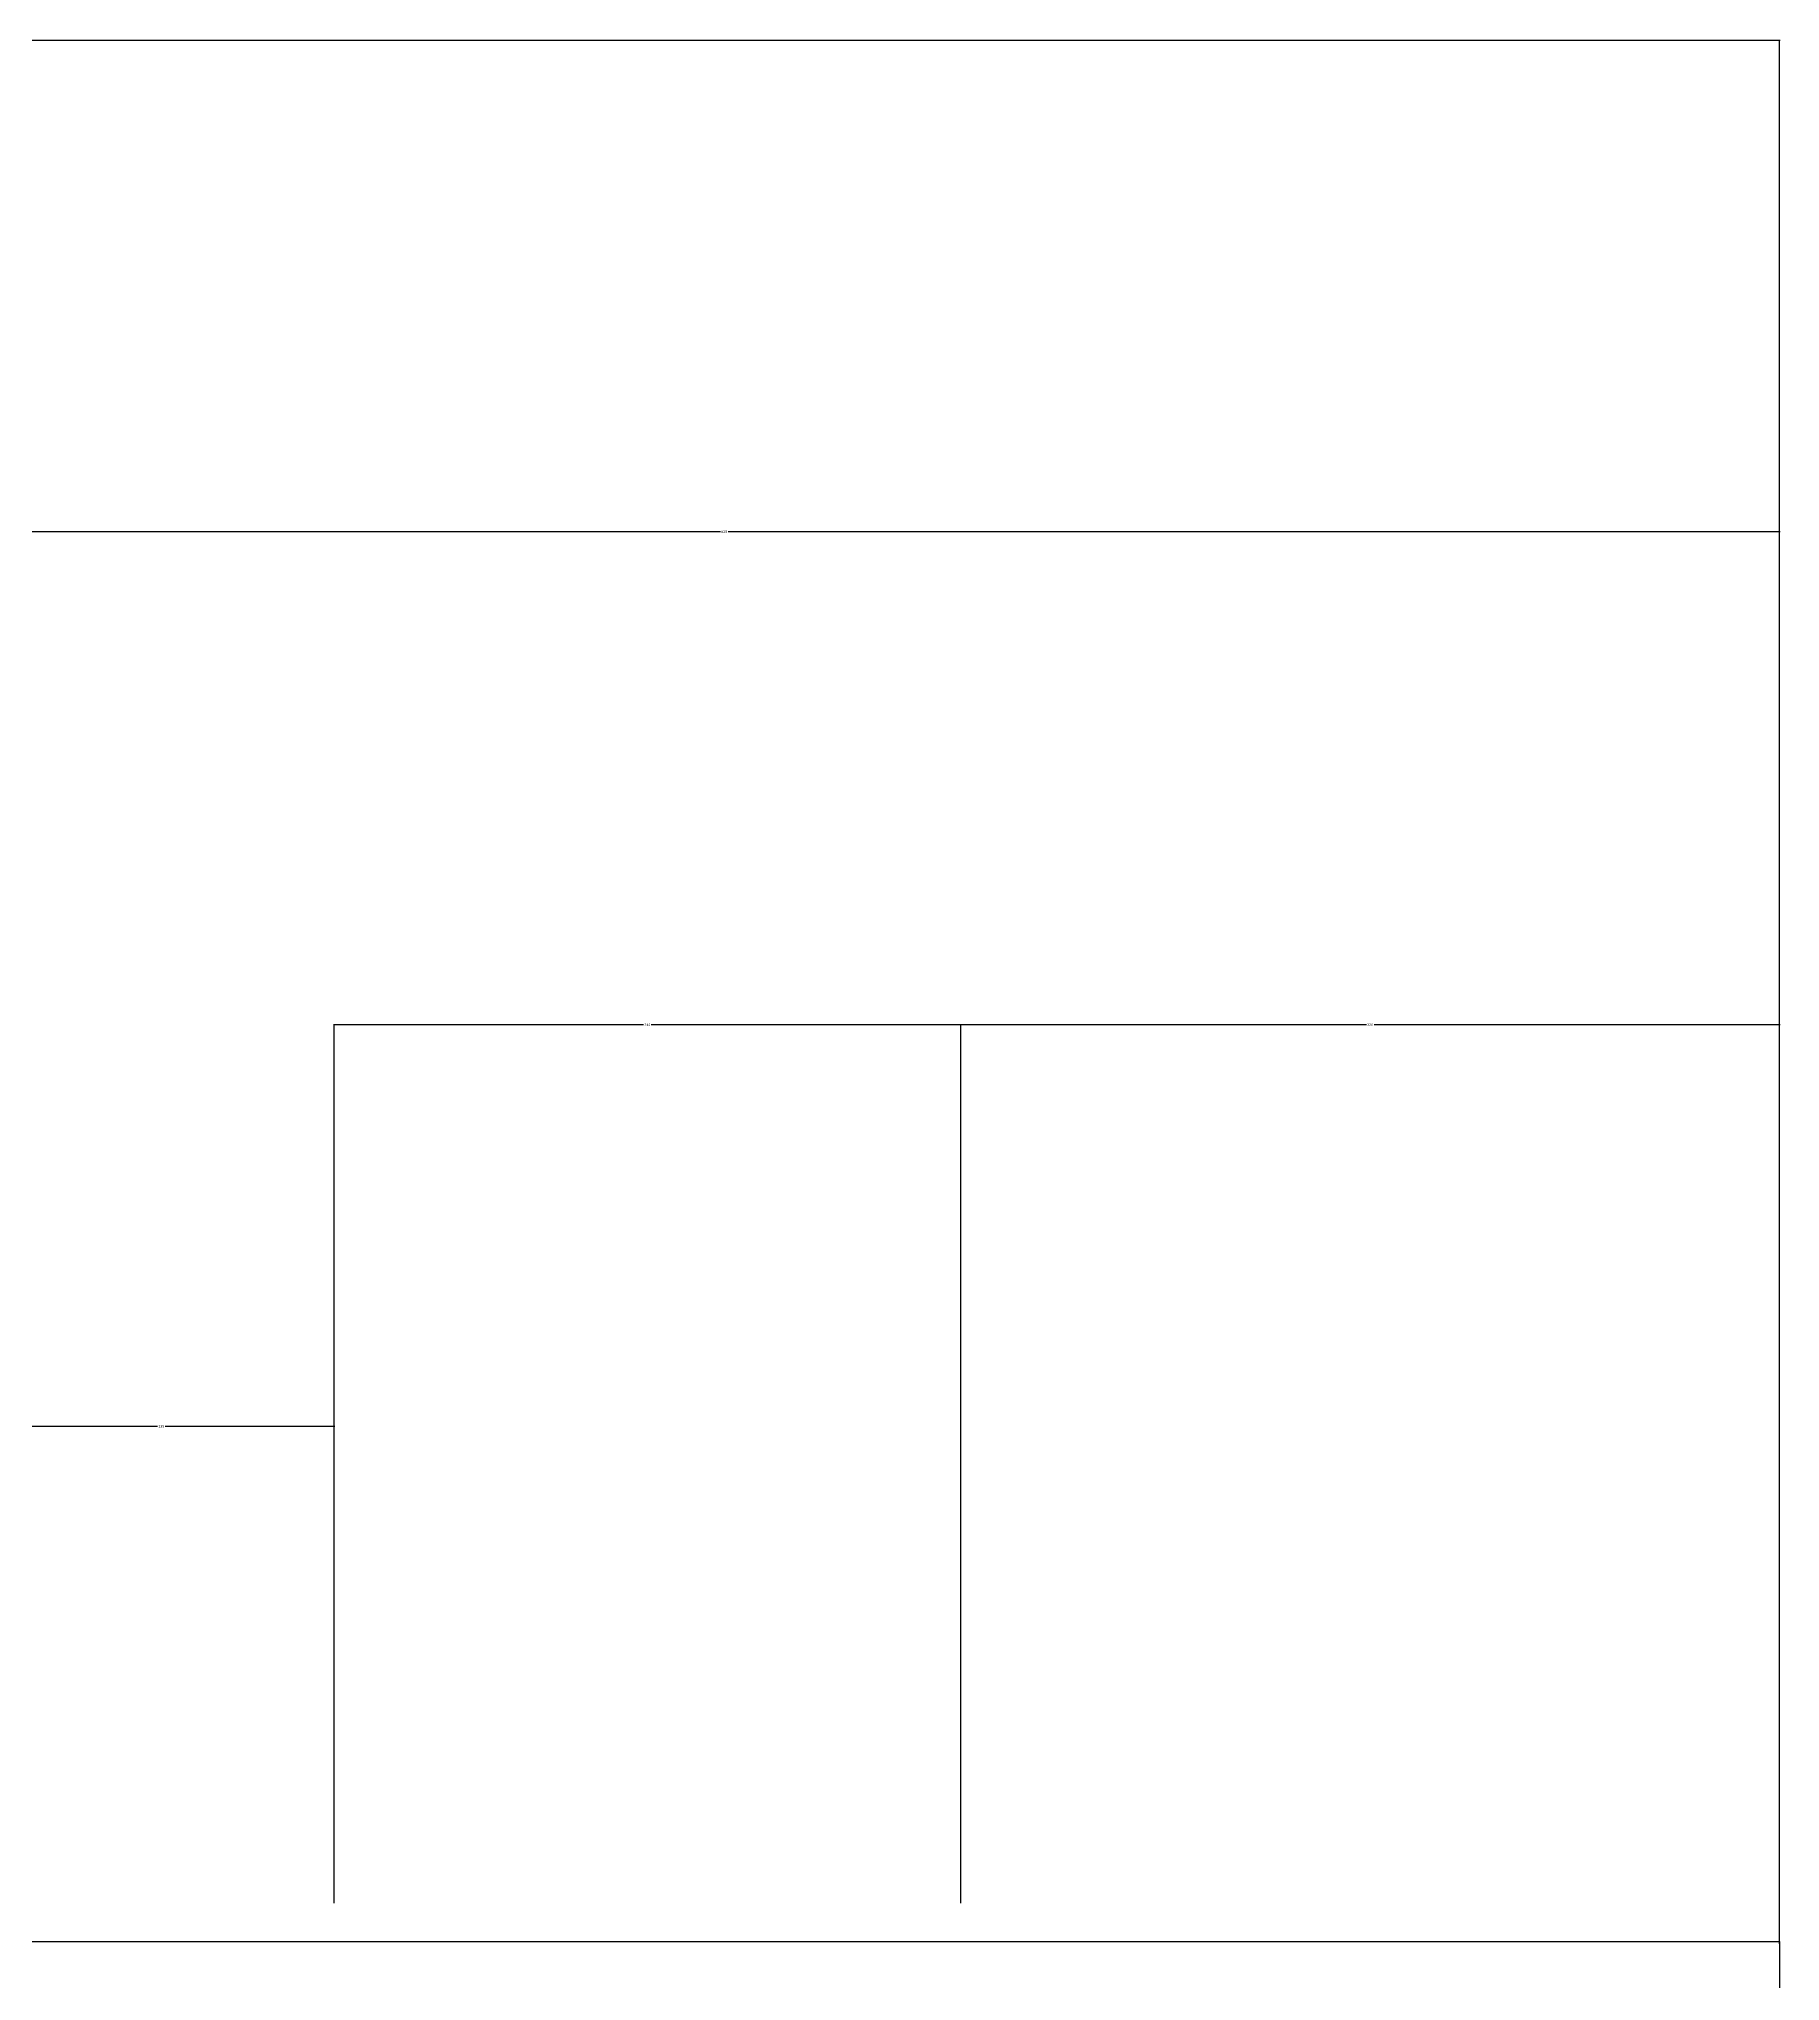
# Model space of a CAD drawing. Header units: metres. Extents: x -855790 to -837970, y 565220 to 577820.
# Drawn here: x -849070 to -848389, y 576181 to 576940 of the extents above; entities that cross this region are included whole.
import ezdxf

# ---------------------------------------------------------------- set-up
doc = ezdxf.new("R2010")
doc.units = ezdxf.units.M
for name, color, linetype in [('AXIS', 3, 'Continuous'), ('PUB_DIM', 3, 'Continuous'), ('WALL', 2, 'Continuous')]:
    doc.layers.add(name, color=color, linetype=linetype)
doc.dimstyles.get("Standard").update_dxf_attribs({"dimtxt": 2.5, "dimasz": 2.5, "dimexe": 1.25, "dimexo": 0.625, "dimtad": 1, "dimcen": 2.5, "dimazin": 3, "dimtfac": 1, "dimtmove": 0, "dimatfit": 3})

# ---------------------------------------------------------------- blocks, each defined once
blk = doc.blocks.new('*D38')
for p, q in [((-850716.12, 576939.38), (-853039.37, 576939.38)), ((-853039.12, 576195.44), (-853039.12, 576939.38)), ((-848388.87, 576939.38), (-850712.12, 576939.38)), ((-848389.12, 576195.44), (-848389.12, 576939.38))]:
    blk.add_line(p, q)
at = {"layer": 'Defpoints'}
for p in [(-848389.12, 576939.38), (-853039.12, 576195.44), (-848389.12, 576195.44)]:
    blk.add_point(p, dxfattribs=at)
at = {"layer": 'PUB_DIM', "insert": (-850714.12, 576939.38), "char_height": 1, "attachment_point": 5}
blk.add_mtext('4650', dxfattribs=at)
blk = doc.blocks.new('*D66')
for p, q in [((-849023.12, 576397.72), (-849089.37, 576397.72)), ((-849089.12, 576211.35), (-849089.12, 576397.72)), ((-848953.87, 576397.72), (-849020.12, 576397.72)), ((-848954.12, 576211.35), (-848954.12, 576397.72))]:
    blk.add_line(p, q)
at = {"layer": 'Defpoints'}
for p in [(-848954.12, 576397.72), (-849089.12, 576211.35), (-848954.12, 576211.35)]:
    blk.add_point(p, dxfattribs=at)
at = {"layer": 'AXIS', "insert": (-849021.62, 576397.72), "char_height": 1, "attachment_point": 5}
blk.add_mtext('135', dxfattribs=at)
blk = doc.blocks.new('*D67')
for p, q in [((-848833.12, 576554.65), (-848954.37, 576554.65)), ((-848954.12, 576211.35), (-848954.12, 576554.65)), ((-848708.87, 576554.65), (-848830.12, 576554.65)), ((-848709.12, 576211.35), (-848709.12, 576554.65))]:
    blk.add_line(p, q)
at = {"layer": 'Defpoints'}
for p in [(-848709.12, 576554.65), (-848954.12, 576211.35), (-848709.12, 576211.35)]:
    blk.add_point(p, dxfattribs=at)
at = {"layer": 'AXIS', "insert": (-848831.62, 576554.65), "char_height": 1, "attachment_point": 5}
blk.add_mtext('245', dxfattribs=at)
blk = doc.blocks.new('*D68')
for p, q in [((-848803.12, 576747.41), (-849214.37, 576747.41)), ((-849214.12, 576195.44), (-849214.12, 576747.41)), ((-848388.87, 576747.41), (-848800.12, 576747.41)), ((-848389.12, 576195.44), (-848389.12, 576747.41))]:
    blk.add_line(p, q)
at = {"layer": 'Defpoints'}
for p in [(-848389.12, 576747.41), (-849214.12, 576195.44), (-848389.12, 576195.44)]:
    blk.add_point(p, dxfattribs=at)
at = {"layer": 'PUB_DIM', "insert": (-848801.62, 576747.41), "char_height": 1, "attachment_point": 5}
blk.add_mtext('825', dxfattribs=at)
blk = doc.blocks.new('*D74')
for p, q in [((-848550.62, 576554.65), (-848709.37, 576554.65)), ((-848709.12, 576211.35), (-848709.12, 576554.65)), ((-848388.87, 576554.65), (-848547.62, 576554.65)), ((-848389.12, 576211.35), (-848389.12, 576554.65))]:
    blk.add_line(p, q)
at = {"layer": 'Defpoints'}
for p in [(-848389.12, 576554.65), (-848709.12, 576211.35), (-848389.12, 576211.35)]:
    blk.add_point(p, dxfattribs=at)
at = {"layer": 'AXIS', "insert": (-848549.12, 576554.65), "char_height": 1, "attachment_point": 5}
blk.add_mtext('320', dxfattribs=at)

msp = doc.modelspace()

# ---------------------------------------------------------------- linework, layer by layer
at = {"layer": 'WALL'}
for p, q in [((-853039.12, 576196.34), (-848389.12, 576196.34)), ((-848389.12, 576196.34), (-848389.12, 571546.13))]:
    msp.add_line(p, q, dxfattribs=at)

# ---------------------------------------------------------------- dimensions: what is measured, and where the dimension line sits
at = {"layer": 'AXIS'}
for base, p1, p2, picture, middle in [((-848709.12, 576554.65), (-848709.12, 576211.35), (-848954.12, 576211.35), '*D67', (-848831.62, 576554.65)), ((-848389.12, 576554.65), (-848389.12, 576211.35), (-848709.12, 576211.35), '*D74', (-848549.12, 576554.65)), ((-848954.12, 576397.72), (-848954.12, 576211.35), (-849089.12, 576211.35), '*D66', (-849021.62, 576397.72))]:
    dim = msp.add_linear_dim(base=base, p1=p1, p2=p2, dimstyle='Standard', dxfattribs=at)
    dim.commit()
    dim.dimension.update_dxf_attribs({"geometry": picture, "text_midpoint": middle})
at = {"layer": 'PUB_DIM'}
for base, p2, picture, middle in [((-848389.12, 576939.38), (-853039.12, 576195.44), '*D38', (-850714.12, 576939.38)), ((-848389.12, 576747.41), (-849214.12, 576195.44), '*D68', (-848801.62, 576747.41))]:
    dim = msp.add_linear_dim(base=base, p1=(-848389.12, 576195.44), p2=p2, dimstyle='Standard', dxfattribs=at)
    dim.commit()
    dim.dimension.update_dxf_attribs({"geometry": picture, "text_midpoint": middle})

doc.saveas('drawing.dxf')
